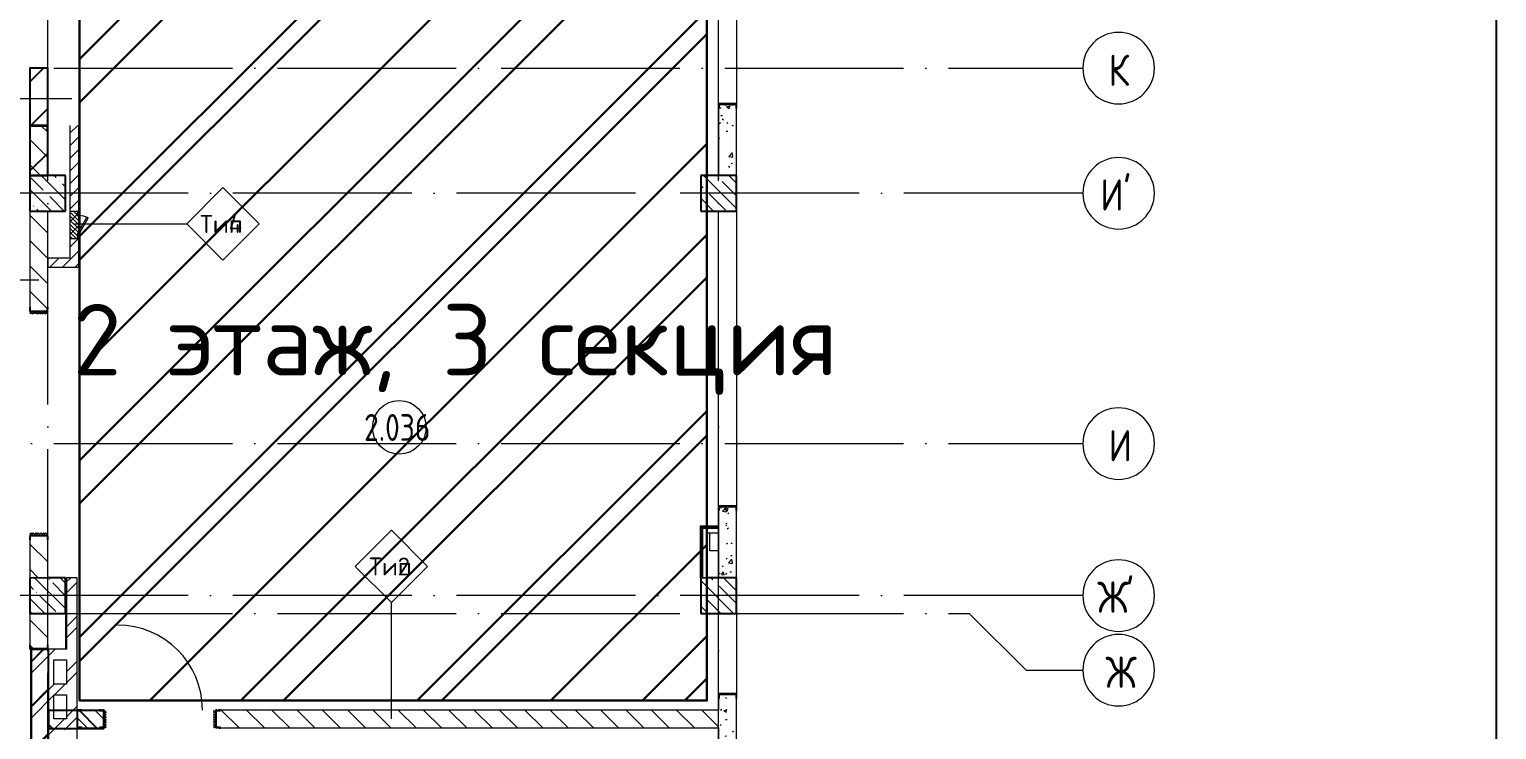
# Model space of a CAD drawing. Header units: millimetres. Extents: x -68946 to 690821, y -552984 to 293768.
# Drawn here: x 173754 to 190155, y -95860 to -88026 of the extents above; entities that cross this region are included whole.
import ezdxf

# ---------------------------------------------------------------- set-up
doc = ezdxf.new("R2010")
doc.units = ezdxf.units.MM
doc.linetypes.add('ADSK_Линия сетки', pattern=[2500, 2000, -250, 0, -250])
for name, color, linetype, lineweight in [('0) блоки', 250, 'Continuous', 25), ('1.2) Стяжка 6 вып.', 30, 'Continuous', 30), ('1.3) Звуко-изол           6 вып.', 90, 'Continuous', 30), ('1.4) Стяжка 6 вып.', 30, 'Continuous', 30), ('A-AREA-____-IDEN', 250, 'Continuous', 9), ('A-DETL-GENF-OTLN', 250, 'Continuous', 5), ('A-DOOR-____-MCUT', 250, 'Continuous', 5), ('A-DOOR-____-OTLN', 250, 'Continuous', 5), ('A-FLOR-____-OTLN', 250, 'Continuous', 9), ('A-WALL-____-IDEN', 250, 'Continuous', 9), ('A-WALL-____-MCUT', 250, 'Continuous', 13), ('A-WALL-____-PATT', 250, 'Continuous', 13), ('A-WALL-FNSH-MCUT', 250, 'Continuous', 13), ('G-____-____-TEXT', 250, 'Continuous', 9), ('I-WALL-____-OTLN', 250, 'Continuous', 9), ('S-COLS-____-MCUT', 250, 'Continuous', 25), ('S-COLS-____-OTLN', 250, 'Continuous', 9), ('S-GRID-____-IDEN', 250, 'Continuous', 9), ('S-GRID-____-OTLN', 250, 'Continuous', 9)]:
    doc.layers.add(name, color=color, linetype=linetype, lineweight=lineweight)
doc.styles.add('GOST Common', font='', dxfattribs={"width": 0.9, "height": 350})
doc.styles.add('ISOCPEUR', font='isocpeur.ttf', dxfattribs={"width": 0.8, "height": 100})
doc.styles.add('ISOCPEUR_3', font='isocpeur.ttf', dxfattribs={"height": 250})
doc.styles.add('ISOCPEUR_6', font='isocpeur.ttf', dxfattribs={"height": 3.5})
doc.styles.get('GOST Common').set_extended_font_data('GOST Common')
pattern_1 = [(135, (28708.77, -120984.93), (-141.42136, -141.42136), [])]
pattern_2 = [(135, (28708.77, -120984.93), (-142.5612, -142.5612), []), (135, (28851.33, -120984.93), (-142.5612, -142.5612), [252.016, -50.403, 3.353, -47.05])]
pattern_3 = [(45, (28708.77, -120984.93), (-251.4472, 251.4472), []), (45, (28708.77, -120603.93), (-251.4472, 251.4472), [])]
pattern_4 = [(50, (28708.77, -120984.93), (364.36793, -31.8783), [38.1, -419.1]), (355, (28708.77, -120984.93), (-70.48585, 382.1133), [30.48, -335.28]), (100.451, (28739.14, -120987.6), (293.885, 350.2334), [32.38, -356.18]), (46.184, (28708.77, -120883.33), (542.1585, -84.0858), [57.15, -628.65]), (96.636, (28753.95, -120890.34), (474.8049, 494.8554), [48.57, -534.27]), (351.184, (28708.8, -120883.33), (474.8102, 494.85), [45.72, -502.92]), (21, (28759.57, -120908.73), (303.22847, -204.53046), [38.1, -419.1]), (326, (28759.57, -120908.73), (123.6039, 368.376), [30.48, -335.28]), (71.451, (28784.84, -120925.78), (426.8341, 163.8427), [32.38, -356.18]), (37.5, (28708.77, -120984.93), (6.17665, 169.11015), [16.764, -314.452, 16.764, -323.596, -336.55]), (37.5, (28708.77, -120984.93), (6.17665, 169.11015), [-671.576, 16.764, -319.786]), (7.5, (28708.77, -120984.93), (133.63888, 200.3615), [16.764, -177.292, 16.764, -306.832, -128.27]), (7.5, (28708.77, -120984.93), (133.63888, 200.3615), [-517.652, 16.764, -111.506]), (327.5, (28595.49, -120984.93), (271.18182, -11.45836), [16.764, -110.236, 16.764, -379.476, -525.78]), (327.5, (28595.49, -120984.93), (271.18182, -11.45836), [-523.24, 16.764, -509.016]), (317.5, (28544.7, -120984.93), (296.2585, 50.85285), [16.764, -148.336, 16.764, -246.38, -373.38]), (317.5, (28544.7, -120984.93), (296.2585, 50.85285), [-428.244, 16.764, -356.616])]
pattern_5 = [(45, (28708.77, -120984.93), (-70.71068, 70.71068), [])]

# ---------------------------------------------------------------- blocks, each defined once
blk = doc.blocks.new('Дверь_СКБ_1Ст_Фрамуга1 - Н_ВВ-9_2_1250x2600h_Лаборантская 2-42764460-АР1_Кладочный план 2 этажа С2и3')
at = {"layer": 'A-DOOR-____-OTLN'}
h = blk.add_hatch(dxfattribs=at)
h.set_pattern_fill('FP_9', color=256, style=0, pattern_type=2)
h.set_pattern_definition([(45, (-446.384, 164.685), (-14.1421, 14.1421), []), (135, (-446.384, 164.685), (-14.1421, -14.1421), [])])
h.paths.add_polyline_path([(-588, 100), (-613, 100), (-613, -100), (-588, -100)])
h = blk.add_hatch(dxfattribs=at)
h.set_pattern_fill('FP_8', color=256, style=0, pattern_type=2)
h.set_pattern_definition([(135, (1676.41, 164.685), (-14.14214, -14.14214), []), (225, (1676.41, 164.685), (14.14214, -14.14214), [])])
h.paths.add_polyline_path([(612, 100), (612, -100), (637, -100), (637, 100)])
at = {"layer": 'A-DOOR-____-OTLN', "color": 255}
blk.add_arc((-463, 100), 950, 360, 90, dxfattribs=at)
blk = doc.blocks.new('Дверь_СКБ_2Ст_Фрамуга2 - Н_ВВ-3_2500x2600h_Учебные помещения_Фрамуга слева-V1-АР1_Кладочный план 2 этажа С2и3')
at = {"layer": 'A-DOOR-____-OTLN'}
h = blk.add_hatch(dxfattribs=at)
h.set_pattern_fill('FP_5', color=256, style=0, pattern_type=2)
h.set_pattern_definition([(45, (-1071.384, 164.685), (-14.1421, 14.1421), []), (135, (-1071.384, 164.685), (-14.1421, -14.1421), [])])
h.paths.add_polyline_path([(-1212, -100), (-1212, 100), (-1237, 99), (-1237, -100)])
h = blk.add_hatch(dxfattribs=at)
h.set_pattern_fill('FP_4', color=256, style=0, pattern_type=2)
h.set_pattern_definition([(135, (1051.41, 164.685), (-14.1421, -14.1421), []), (225, (1051.41, 164.685), (14.1421, -14.1421), [])])
h.paths.add_polyline_path([(1263, -100), (1263, 100), (1238, 100), (1238, -100)])
blk = doc.blocks.new('BSC_Колонна _Прямоугольная - 400x400-V30-АР1_Кладочный план 2 этажа С2и3')
at = {"layer": 'S-COLS-____-OTLN', "lineweight": 5}
h = blk.add_hatch(dxfattribs=at)
h.set_pattern_fill('FP_71', color=256, style=0, pattern_type=2)
h.set_pattern_definition([(135, (-145250, -31125), (-142.5612, -142.5612), []), (135, (-145107.44, -31125), (-142.5612, -142.5612), [252.016, -50.403, 3.353, -47.05])])
h.paths.add_polyline_path([(200, -200), (200, 200), (-200, 200), (-200, -200)])
at = {"layer": 'S-COLS-____-MCUT'}
for p, q in [((200, 200), (-200, 200)), ((-200, 200), (-200, -200)), ((200, -200), (200, 200)), ((-200, -200), (200, -200))]:
    blk.add_line(p, q, dxfattribs=at)
blk = doc.blocks.new('ADSK_КолоннаНесущая_Швеллер_Гнутый_ГОСТ 8278-83 - 200х50х4_таб_1 2-38569602-АР1_Кладочный план 2 этажа С2и3')
at = {"layer": 'S-COLS-____-MCUT'}
for p, q in [((-10.1, 90), (-10.1, -90)), ((-6.1, -90), (-6.1, 90)), ((39.9, 100), (-0.1, 100)), ((-0.1, 96), (39.9, 96)), ((39.9, 96), (39.9, 100)), ((39.9, -96), (-0.1, -96)), ((-0.1, -100), (39.9, -100)), ((39.9, -100), (39.9, -96))]:
    blk.add_line(p, q, dxfattribs=at)
for centre, radius, start, end in [((-0.1, 90), 10, 90, 180), ((-0.1, 90), 6, 90, 180), ((-0.1, -90), 10, 180, 270), ((-0.1, -90), 6, 180, 270)]:
    blk.add_arc(centre, radius, start, end, dxfattribs=at)
blk = doc.blocks.new('ADSK_КолоннаНесущая_Швеллер_Гнутый_ГОСТ 8278-83 - 200х50х4_таб_1 2-V44-АР1_Кладочный план 2 этажа С2и3')
at = {"layer": 'S-COLS-____-MCUT'}
for p, q in [((-6, -90), (-6, 90)), ((0, 96), (40, 96)), ((40, 100), (20, 100)), ((40, 96), (40, 100)), ((40, -96), (0, -96)), ((20, -100), (40, -100)), ((40, -100), (40, -96))]:
    blk.add_line(p, q, dxfattribs=at)
for centre, radius, start, end in [((0, 90), 10, 90, 180), ((0, 90), 6, 90, 180), ((0, -90), 10, 180, 270), ((0, -90), 6, 180, 270)]:
    blk.add_arc(centre, radius, start, end, dxfattribs=at)
blk = doc.blocks.new('ADSK_КолоннаНесущая_Швеллер_Гнутый_ГОСТ 8278-83 - 200х50х4_таб_1 2-V47-АР1_Кладочный план 2 этажа С2и3')
at = {"layer": 'S-COLS-____-MCUT'}
for p, q in [((-10.1, 90), (-10.1, -90)), ((-6.1, -90), (-6.1, 90)), ((39.9, 100), (-0.1, 100)), ((-0.1, 96), (39.9, 96)), ((39.9, 96), (39.9, 100)), ((39.9, -96), (-0.1, -96)), ((-0.1, -100), (39.9, -100)), ((39.9, -100), (39.9, -96))]:
    blk.add_line(p, q, dxfattribs=at)
for centre, radius, start, end in [((-0.1, 90), 10, 90, 180), ((-0.1, 90), 6, 90, 180), ((-0.1, -90), 10, 180, 270), ((-0.1, -90), 6, 180, 270)]:
    blk.add_arc(centre, radius, start, end, dxfattribs=at)
blk = doc.blocks.new('ADSK_КолоннаНесущая_Швеллер_Гнутый_ГОСТ 8278-83 - 200х50х4_таб_1 2-V51-АР1_Кладочный план 2 этажа С2и3')
at = {"layer": 'S-COLS-____-MCUT'}
for p, q in [((-6, -90), (-6, 90)), ((0, 96), (40, 96)), ((40, 100), (20, 100)), ((40, 96), (40, 100)), ((40, -96), (0, -96)), ((0, -100), (40, -100)), ((40, -100), (40, -96))]:
    blk.add_line(p, q, dxfattribs=at)
for centre, radius, start, end in [((0, 90), 10, 92.5388, 180), ((0, 90), 6, 90, 180), ((0, -90), 10, 180, 270), ((0, -90), 6, 180, 270)]:
    blk.add_arc(centre, radius, start, end, dxfattribs=at)
blk = doc.blocks.new('ADSK_КолоннаНесущая_Швеллер_Гнутый_ГОСТ 8278-83 - 200х50х4_таб_1 2-V41-АР1_Кладочный план 2 этажа С2и3')
at = {"layer": 'S-COLS-____-MCUT'}
for p, q in [((-10.1, 90), (-10.1, -90)), ((-6.1, -90), (-6.1, 90)), ((39.9, 100), (-0.1, 100)), ((-0.1, 96), (39.9, 96)), ((39.9, 96), (39.9, 100)), ((39.9, -96), (-0.1, -96)), ((-0.1, -100), (39.9, -100)), ((39.9, -100), (39.9, -96))]:
    blk.add_line(p, q, dxfattribs=at)
for centre, radius, start, end in [((-0.1, 90), 10, 90, 180), ((-0.1, 90), 6, 90, 180), ((-0.1, -90), 10, 180, 270), ((-0.1, -90), 6, 180, 270)]:
    blk.add_arc(centre, radius, start, end, dxfattribs=at)
blk = doc.blocks.new('ADSK_КолоннаНесущая_Швеллер_Гнутый_ГОСТ 8278-83 - 200х50х4_таб_1 2-38815029-АР1_Кладочный план 2 этажа С2и3')
at = {"layer": 'S-COLS-____-MCUT'}
for p, q in [((-6.1, -90), (-6.1, 90)), ((-0.1, 96), (39.9, 96)), ((39.9, 100), (19.9, 100)), ((39.9, 96), (39.9, 100)), ((39.9, -96), (-0.1, -96)), ((19.9, -100), (39.9, -100)), ((39.9, -100), (39.9, -96))]:
    blk.add_line(p, q, dxfattribs=at)
for centre, radius, start, end in [((-0.1, 90), 10, 90, 180), ((-0.1, 90), 6, 90, 180), ((-0.1, -90), 10, 180, 270), ((-0.1, -90), 6, 180, 270)]:
    blk.add_arc(centre, radius, start, end, dxfattribs=at)
blk = doc.blocks.new('ADSK_КолоннаНесущая_Швеллер_Гнутый_ГОСТ 8278-83 - 200х50х4_таб_1 2-38815031-АР1_Кладочный план 2 этажа С2и3')
at = {"layer": 'S-COLS-____-MCUT'}
for p, q in [((-6.1, -90), (-6.1, 90)), ((-0.1, 96), (39.9, 96)), ((39.9, 100), (19.9, 100)), ((39.9, 96), (39.9, 100)), ((39.9, -96), (-0.1, -96)), ((19.9, -100), (39.9, -100)), ((39.9, -100), (39.9, -96))]:
    blk.add_line(p, q, dxfattribs=at)
for centre, radius, start, end in [((-0.1, 90), 10, 90, 180), ((-0.1, 90), 6, 90, 180), ((-0.1, -90), 10, 180, 270), ((-0.1, -90), 6, 180, 270)]:
    blk.add_arc(centre, radius, start, end, dxfattribs=at)
blk = doc.blocks.new('АР_Люк - ЛРС_ВК_300х400_внутренний_RAL 9003-V63-АР1_Кладочный план 2 этажа С2и3')
at = {"layer": 'A-DOOR-____-OTLN'}
h = blk.add_hatch(dxfattribs=at)
h.set_pattern_fill('FP_88', color=256, style=0, pattern_type=2)
h.set_pattern_definition([(45, (125, 0), (-22.6274, 22.6274), [])])
h.paths.add_polyline_path([(275, -50), (275, 50), (-25, 50), (-25, -50)])
at = {"layer": 'A-DETL-GENF-OTLN'}
for p, q in [((275, 50), (-25, 50)), ((-25, 50), (-25, -50)), ((275, -50), (275, 50)), ((-25, -50), (275, -50))]:
    blk.add_line(p, q, dxfattribs=at)
at = {"layer": 'A-DOOR-____-MCUT'}
for p, q in [((20, 50), (-15, 50)), ((-15, 50), (-15, 30)), ((-15, 30), (20, 30)), ((20, 30), (20, 50)), ((48, 155), (38, 138)), ((38, 138), (220, 33)), ((230, 50), (48, 155)), ((220, 33), (230, 50)), ((265, 50), (230, 50)), ((230, 50), (230, 30)), ((230, 30), (265, 30)), ((265, 30), (265, 50))]:
    blk.add_line(p, q, dxfattribs=at)
blk.add_arc((230, 50), 210, 150, 180, dxfattribs=at)
blk = doc.blocks.new('Ось сетки - Круг_Ø8 мм-39983606-АР1_Кладочный план 2 этажа С2и3')
at = {"layer": 'S-GRID-____-IDEN'}
for start, end in [(360, 180), (180, 360)]:
    blk.add_arc((0, 0), 4, start, end, dxfattribs=at)
blk = doc.blocks.new('AAR_СКБ_Марка_Помещения_мал - Номер-28977439-АР1_Кладочный план 2 этажа С2и3')
at = {"layer": 'A-AREA-____-IDEN'}
blk.add_circle((-0.03, 0), 3, dxfattribs=at)
blk = doc.blocks.new('ADSK_Марка_Стена - Типоразмер_ADSK_Марка-30564887-АР1_Кладочный план 2 этажа С2и3')
at = {"layer": 'A-WALL-____-IDEN'}
for p, q in [((-0.16, 4.37), (-4.21, 0.31)), ((3.9, 0.31), (-0.16, 4.37)), ((-4.21, 0.31), (-0.16, -3.74)), ((-0.16, -3.74), (3.9, 0.31))]:
    blk.add_line(p, q, dxfattribs=at)

msp = doc.modelspace()

# ---------------------------------------------------------------- hatches: boundary and pattern name
at = {"layer": '0) блоки'}
h = msp.add_hatch(dxfattribs=at)
h.set_pattern_fill('ANSI31', color=256, scale=111)
h.set_pattern_definition([(45, (16421, -142780.93), (-249.2021, 249.2021), [])])
h.paths.add_polyline_path([(173758.9038, -89659.9336), (173958.9258, -89659.9336), (173958.607, -88459.9342), (173758.5851, -88459.9342)])
h = msp.add_hatch(dxfattribs=at)
h.set_pattern_fill('ANSI31', color=256, scale=111)
h.set_pattern_definition([(45, (16431.18, -149770.93), (-249.2021, 249.2021), [])])
h.paths.add_polyline_path([(173769.0691, -96649.9336), (173969.091, -96649.9336), (173968.7722, -94959.9336), (173768.7503, -94959.9336)])
h = msp.add_hatch(dxfattribs=at)
h.set_pattern_fill('ANSI31', color=256, scale=111, angle=-90)
h.set_pattern_definition([(315, (120143.94, 61691.7), (249.2021, 249.2021), [])])
h.paths.add_polyline_path([(173968.9394, -95646.1954), (173968.9394, -95846.2173), (174584.7722, -95845.8985), (174584.7722, -95645.8766)])
at = {"layer": '1.2) Стяжка 6 вып.', "lineweight": 30}
h = msp.add_hatch(dxfattribs=at)
h.set_pattern_fill('ANSI31', color=256, scale=333)
h.paths.add_polyline_path([(181327.4511, -76149.9347), (174314.52, -76149.9347), (174314.52, -95534.849), (181327.4511, -95534.849)])
at = {"layer": '1.3) Звуко-изол           6 вып.', "lineweight": 30}
h = msp.add_hatch(dxfattribs=at)
h.set_pattern_fill('ANSI31', color=256, scale=500)
h.paths.add_polyline_path([(181327.4511, -76149.9347), (174314.52, -76149.9347), (174314.52, -95534.849), (181327.4511, -95534.849)])
at = {"layer": '1.4) Стяжка 6 вып.', "lineweight": 30}
h = msp.add_hatch(dxfattribs=at)
h.set_pattern_fill('ANSI32', color=256, scale=333)
h.paths.add_polyline_path([(181327.4511, -76149.9347), (174314.52, -76149.9347), (174314.52, -95534.849), (181327.4511, -95534.849)])
at = {"layer": 'A-WALL-____-PATT', "lineweight": 15}
h = msp.add_hatch(dxfattribs=at)
h.set_pattern_fill('FP_83', color=256, style=0, pattern_type=2)
h.set_pattern_definition(pattern_4)
h.paths.add_polyline_path([(181658.7503, -89659.9342), (181658.7503, -88859.9347), (181458.7503, -88859.9347), (181458.7503, -89659.9342)])
h.paths.add_polyline_path([(181458.7503, -87159.9347), (181658.7503, -87159.9347), (181658.7503, -86459.9347), (181458.7503, -86459.9347)])
h.paths.add_polyline_path([(181658.7503, -85559.9347), (181658.7503, -85159.9342), (181458.7503, -85159.9342), (181458.7503, -85559.9347)])
h = msp.add_hatch(dxfattribs=at)
h.set_pattern_fill('FP_1', color=256, style=0, pattern_type=2)
h.set_pattern_definition(pattern_1)
h.paths.add_polyline_path([(173758.7722, -89659.9336), (173958.5851, -89659.9336), (173958.5851, -89099.9336), (173758.5851, -89099.9336), (173758.5851, -89659.9336)])
h = msp.add_hatch(dxfattribs=at)
h.set_pattern_fill('FP_16', color=94, style=0, pattern_type=2)
h.set_pattern_definition(pattern_5)
h.paths.add_polyline_path([(174207.7722, -90684.9342), (174307.7722, -90684.9342), (174307.7722, -90354.9342), (174287.7722, -90354.9342), (174287.7722, -90319.9342), (174307.7722, -90319.9342), (174290.4517, -90309.9342), (174307.7722, -90279.9342), (174307.7722, -90109.9342), (174287.7722, -90109.9342), (174287.7722, -90074.9342), (174307.7722, -90074.9342), (174307.7722, -89099.9336), (174207.7722, -89099.9336), (174207.7722, -90584.9342)])
h = msp.add_hatch(dxfattribs=at)
h.set_pattern_fill('FP_1', color=256, style=0, pattern_type=2)
h.set_pattern_definition(pattern_1)
h.paths.add_polyline_path([(173758.7503, -94159.9342), (173958.5851, -94159.9342), (173958.5851, -93684.9352), (173758.7503, -93684.9352), (173758.7503, -93714.9352)])
h.paths.add_polyline_path([(173958.5851, -91184.9352), (173958.5851, -90059.9342), (173758.7503, -90059.9342), (173758.7503, -91184.9352)])
h = msp.add_hatch(dxfattribs=at)
h.set_pattern_fill('FP_16', color=94, style=0, pattern_type=2)
h.set_pattern_definition(pattern_5)
h.paths.add_polyline_path([(174207.7722, -90684.9342), (174207.7722, -90584.9342), (173958.7722, -90584.9342), (173958.7722, -90684.9342)])
h = msp.add_hatch(dxfattribs=at)
h.set_pattern_fill('FP_83', color=256, style=0, pattern_type=2)
h.set_pattern_definition(pattern_4)
h.paths.add_polyline_path([(181458.7503, -94159.9342), (181658.7503, -94159.9342), (181658.7503, -93359.9347), (181458.7503, -93359.9347)])
h = msp.add_hatch(dxfattribs=at)
h.set_pattern_fill('FP_12', color=256, style=0, pattern_type=2)
h.set_pattern_definition(pattern_3)
h.paths.add_polyline_path([(174168.7722, -96639.9336), (174288.7722, -96639.9336), (174288.7722, -94159.9336), (174168.7722, -94159.9336), (174168.7722, -96519.9336)])
h = msp.add_hatch(dxfattribs=at)
h.set_pattern_fill('FP_1', color=256, style=0, pattern_type=2)
h.set_pattern_definition(pattern_1)
h.paths.add_polyline_path([(173958.5851, -94959.9336), (173958.5851, -94559.9342), (173758.5851, -94559.9342), (173758.5851, -94959.9336), (173778.7722, -94959.9336)])
h = msp.add_hatch(dxfattribs=at)
h.set_pattern_fill('FP_12', color=256, style=0, pattern_type=2)
h.set_pattern_definition(pattern_3)
h.paths.add_polyline_path([(174168.7722, -95079.9336), (174168.7722, -94959.9336), (173778.7722, -94959.9336), (173778.7722, -95079.9336), (174028.7722, -95079.9336)])
h = msp.add_hatch(dxfattribs=at)
h.set_pattern_fill('FP_12', color=256, style=0, pattern_type=2)
h.set_pattern_definition(pattern_3)
h.paths.add_polyline_path([(174028.7722, -96639.9336), (174028.7722, -95079.9336), (173778.7722, -95079.9336), (173778.7722, -96639.9336), (173958.5851, -96639.9336)])
h = msp.add_hatch(dxfattribs=at)
h.set_pattern_fill('FP_12', color=256, style=0, pattern_type=2)
h.set_pattern_definition(pattern_3)
h.paths.add_polyline_path([(174028.7722, -95469.9336), (174168.7722, -95469.9336), (174168.7722, -95349.9336), (174028.7722, -95349.9336)])
h = msp.add_hatch(dxfattribs=at)
h.set_pattern_fill('FP_83', color=256, style=0, pattern_type=2)
h.set_pattern_definition(pattern_4)
h.paths.add_polyline_path([(181658.7503, -98659.9342), (181658.7503, -97859.9347), (181458.7503, -97859.9347), (181458.7503, -98659.9342)])
h.paths.add_polyline_path([(181458.7503, -96159.9347), (181658.7503, -96159.9347), (181658.7503, -95459.9347), (181458.7503, -95459.9347), (181458.7503, -95839.9347)])
h = msp.add_hatch(dxfattribs=at)
h.set_pattern_fill('FP_12', color=256, style=0, pattern_type=2)
h.set_pattern_definition(pattern_3)
h.paths.add_polyline_path([(174168.7722, -95859.9336), (174168.7722, -95739.9336), (174028.7722, -95739.9336), (174028.7722, -95859.9336)])
h = msp.add_hatch(dxfattribs=at)
h.set_pattern_fill('FP_1', color=256, style=0, pattern_type=2)
h.set_pattern_definition(pattern_1)
h.paths.add_polyline_path([(180624.5137, -95839.9347), (181458.7503, -95839.9347), (181458.7503, -95639.9347), (175838.7722, -95639.9347), (175838.7722, -95839.9347), (179200.0408, -95839.9347)])
h.paths.add_polyline_path([(174588.7722, -95839.9347), (174588.7722, -95639.9347), (174288.7722, -95639.9347), (174288.7722, -95839.9347), (174558.7722, -95839.9347)])
at = {"layer": 'S-COLS-____-OTLN', "lineweight": 5}
h = msp.add_hatch(dxfattribs=at)
h.set_pattern_fill('FP_40', color=256, style=0, pattern_type=2)
h.set_pattern_definition(pattern_2)
h.paths.add_polyline_path([(181258.7722, -90059.9342), (181658.7722, -90059.9342), (181658.7722, -89659.9342), (181258.7722, -89659.9342)])
h = msp.add_hatch(dxfattribs=at)
h.set_pattern_fill('FP_40', color=256, style=0, pattern_type=2)
h.set_pattern_definition(pattern_2)
h.paths.add_polyline_path([(174158.7722, -94559.9342), (174158.7722, -94159.9342), (173758.7722, -94159.9342), (173758.7722, -94559.9342)])
h = msp.add_hatch(dxfattribs=at)
h.set_pattern_fill('FP_40', color=256, style=0, pattern_type=2)
h.set_pattern_definition(pattern_2)
h.paths.add_polyline_path([(181658.7722, -94559.9342), (181658.7722, -94159.9342), (181258.7722, -94159.9342), (181258.7722, -94559.9342)])

# ---------------------------------------------------------------- linework, layer by layer
at = {"color": 1}
msp.add_lwpolyline([(190155.0591, -52485.6421), (142508.7722, -52485.6421), (142508.7722, -125419.5315), (190155.0591, -125419.5315)], close=True, dxfattribs=at)
at = {"layer": '0) блоки'}
for points in [[(173758.9038, -89659.9336), (173958.9258, -89659.9336), (173958.607, -88459.9342), (173758.5851, -88459.9342)], [(173769.0691, -96649.9336), (173969.091, -96649.9336), (173968.7722, -94959.9336), (173768.7503, -94959.9336)], [(173968.9394, -95646.1954), (173968.9394, -95846.2173), (174584.7722, -95845.8985), (174584.7722, -95645.8766)]]:
    msp.add_lwpolyline(points, close=True, dxfattribs=at)
at = {"layer": '1.2) Стяжка 6 вып.', "lineweight": 30}
msp.add_lwpolyline([(181327.4511, -76149.9347), (174314.52, -76149.9347), (174314.52, -95534.849), (181327.4511, -95534.849)], close=True, dxfattribs=at)
at = {"layer": 'A-FLOR-____-OTLN'}
for p, q in [((181358.7732, -93859.8148), (181358.7722, -93659.8148)), ((181458.7503, -93859.8148), (181358.7732, -93859.8148)), ((173958.9375, -94959.9336), (173958.9375, -94559.9347)), ((174158.7503, -94559.9347), (174158.7503, -94959.9336))]:
    msp.add_line(p, q, dxfattribs=at)
at = {"layer": 'A-WALL-____-IDEN'}
for p, q in [((174228.7722, -88803.9898), (172254.2614, -88803.9898)), ((174257.7722, -90201.9711), (175512.1472, -90201.9711)), ((173858.5851, -90831.8308), (172254.2614, -90831.8308)), ((177800.3572, -95739.9347), (177800.3572, -94438.6847))]:
    msp.add_line(p, q, dxfattribs=at)
at = {"layer": 'A-WALL-____-MCUT', "color": 7, "lineweight": 15}
for p, q in [((181458.7503, -88859.9347), (181458.7503, -89659.9342)), ((181658.7503, -88859.9347), (181458.7503, -88859.9347)), ((181658.7503, -89659.9342), (181658.7503, -88859.9347)), ((173758.5851, -89099.9336), (173758.5851, -89659.9336)), ((173958.5851, -89659.9336), (173958.5851, -89099.9336)), ((181458.7503, -89659.9342), (181658.7503, -89659.9342)), ((173758.7503, -90059.9342), (173758.7503, -91184.9352)), ((173958.5851, -91154.9352), (173958.5851, -90059.9342)), ((181458.7503, -93359.9347), (181458.7503, -94159.9342)), ((181658.7503, -93359.9347), (181458.7503, -93359.9347)), ((181658.7503, -94159.9342), (181658.7503, -93359.9347)), ((173758.7503, -93684.9352), (173758.7503, -94159.9342)), ((173958.5851, -94159.9342), (173958.5851, -93714.9352)), ((174168.7722, -94159.9336), (174168.7722, -94959.9336)), ((174288.7722, -94159.9336), (174168.7722, -94159.9336)), ((174288.7722, -95639.9347), (174288.7722, -94159.9336)), ((181458.7503, -94159.9342), (181658.7503, -94159.9342)), ((173758.5851, -94559.9342), (173758.5851, -94959.9336)), ((173958.5851, -94559.9342), (173758.5851, -94559.9342)), ((173958.5851, -94959.9336), (173958.5851, -94559.9342)), ((173758.5851, -94959.9336), (173778.7722, -94959.9336)), ((173778.7722, -94959.9336), (173778.7722, -96639.9336)), ((174168.7722, -94959.9336), (173958.5851, -94959.9336)), ((174028.7722, -95349.9336), (174028.7722, -95079.9336)), ((174028.7722, -95079.9336), (174168.7722, -95079.9336)), ((174168.7722, -95079.9336), (174168.7722, -95349.9336)), ((174168.7722, -95349.9336), (174028.7722, -95349.9336)), ((174028.7722, -95739.9336), (174028.7722, -95469.9336)), ((174028.7722, -95469.9336), (174168.7722, -95469.9336)), ((174168.7722, -95469.9336), (174168.7722, -95739.9336)), ((181458.7503, -95459.9347), (181458.7503, -95639.9347)), ((181658.7503, -95459.9347), (181458.7503, -95459.9347)), ((181658.7503, -96159.9347), (181658.7503, -95459.9347)), ((174168.7722, -95739.9336), (174028.7722, -95739.9336)), ((174558.7722, -95639.9347), (174288.7722, -95639.9347)), ((181458.7503, -95639.9347), (175868.7722, -95639.9347)), ((174288.7722, -95839.9347), (174558.7722, -95839.9347)), ((174288.7722, -96639.9336), (174288.7722, -95839.9347)), ((175868.7722, -95839.9347), (181458.7503, -95839.9347)), ((181458.7503, -95839.9347), (181458.7503, -96159.9347))]:
    msp.add_line(p, q, dxfattribs=at)
at = {"layer": 'A-WALL-____-MCUT', "color": 84, "lineweight": 15}
for p, q in [((174207.7722, -89099.9336), (174207.7722, -90584.9342)), ((174307.7722, -90074.9342), (174307.7722, -89099.9336)), ((174307.7722, -90279.9342), (174307.7722, -90109.9342)), ((174307.7722, -90684.9342), (174307.7722, -90354.9342)), ((174207.7722, -90584.9342), (173958.7722, -90584.9342)), ((173958.7722, -90584.9342), (173958.7722, -90684.9342)), ((173958.7722, -90684.9342), (174307.7722, -90684.9342))]:
    msp.add_line(p, q, dxfattribs=at)
at = {"layer": 'A-WALL-____-MCUT', "color": 42, "lineweight": 15}
for p, q in [((181264.2503, -93597.3148), (181264.2503, -94159.9336)), ((181458.7503, -93597.3148), (181264.2503, -93597.3148)), ((181258.7722, -94159.9336), (181326.7503, -94159.9336))]:
    msp.add_line(p, q, dxfattribs=at)
at = {"layer": 'A-WALL-____-MCUT', "color": 30, "lineweight": 15}
for p, q in [((181276.7503, -93609.8148), (181276.7503, -94159.9336)), ((181458.7503, -93609.8148), (181276.7503, -93609.8148)), ((181326.7503, -94159.9336), (181326.7503, -93659.8148)), ((181326.7503, -93659.8148), (181458.7503, -93659.8148))]:
    msp.add_line(p, q, dxfattribs=at)
at = {"layer": 'A-WALL-____-MCUT', "lineweight": 15}
for p, q in [((173758.7503, -94159.9342), (173958.5851, -94159.9342)), ((173778.7722, -94959.9336), (173958.5851, -94959.9336)), ((174288.7722, -95639.9347), (174288.7722, -95839.9347)), ((181458.7503, -95839.9347), (181458.7503, -95639.9347))]:
    msp.add_line(p, q, dxfattribs=at)
at = {"layer": 'A-WALL-FNSH-MCUT', "lineweight": 15}
for p, q in [((181251.7503, -93584.8148), (181251.7503, -94159.9336)), ((181458.7503, -93584.8148), (181251.7503, -93584.8148)), ((181251.7503, -94159.9336), (181258.7722, -94159.9336))]:
    msp.add_line(p, q, dxfattribs=at)
at = {"layer": 'I-WALL-____-OTLN', "lineweight": 15}
for p, q in [((181458.7503, -88859.9347), (181458.7503, -87159.9347)), ((181658.7503, -87159.9347), (181658.7503, -88859.9347)), ((181458.7503, -93359.9347), (181458.7503, -90059.9342)), ((181658.7503, -90059.9342), (181658.7503, -93359.9347)), ((181458.7503, -95459.9347), (181458.7503, -94559.9342)), ((181658.7503, -94559.9342), (181658.7503, -95459.9347))]:
    msp.add_line(p, q, dxfattribs=at)
at = {"layer": 'S-COLS-____-MCUT'}
for p, q in [((181658.7722, -89659.9342), (181258.7722, -89659.9342)), ((181258.7722, -89659.9342), (181258.7722, -90059.9342)), ((181658.7722, -90059.9342), (181658.7722, -89659.9342)), ((181258.7722, -90059.9342), (181658.7722, -90059.9342)), ((173758.7722, -94159.9342), (173758.7722, -94559.9342)), ((174158.7722, -94159.9342), (173958.5851, -94159.9342)), ((174158.7722, -94559.9342), (174158.7722, -94159.9342)), ((181258.7722, -94159.9342), (181258.7722, -94559.9342)), ((181658.7722, -94159.9342), (181326.7503, -94159.9342)), ((181658.7722, -94559.9342), (181658.7722, -94159.9342)), ((173758.7722, -94559.9342), (174158.7722, -94559.9342)), ((181258.7722, -94559.9342), (181658.7722, -94559.9342))]:
    msp.add_line(p, q, dxfattribs=at)
at = {"layer": 'S-COLS-____-OTLN'}
for p, q in [((173958.5851, -94159.9342), (173758.7722, -94159.9342)), ((181264.2503, -94159.9342), (181258.7722, -94159.9342)), ((181276.7503, -94159.9342), (181264.2503, -94159.9342)), ((181326.7503, -94159.9342), (181276.7503, -94159.9342))]:
    msp.add_line(p, q, dxfattribs=at)
at = {"layer": 'S-GRID-____-OTLN', "linetype": 'ADSK_Линия сетки'}
for p, q in [((173958.7722, -124723.7741), (173958.7722, -59782.9296)), ((181458.7722, -124723.7741), (181458.7722, -59782.9296)), ((94022.7944, -88459.9342), (185529.6518, -88459.9342)), ((185529.6518, -89859.9342), (128028.7722, -89859.9342)), ((94022.7944, -92659.9342), (185529.6518, -92659.9342)), ((185529.6518, -94359.9342), (128028.7722, -94359.9342)), ((94022.7944, -94559.9342), (184259.6518, -94559.9342))]:
    msp.add_line(p, q, dxfattribs=at)
at = {"layer": 'S-GRID-____-OTLN'}
for p, q in [((184259.6518, -94559.9342), (184894.6518, -95194.9342)), ((184894.6518, -95194.9342), (185529.6518, -95194.9342))]:
    msp.add_line(p, q, dxfattribs=at)

# ---------------------------------------------------------------- block references
at = {"layer": 'A-AREA-____-IDEN', "xscale": 99.99999999999993, "yscale": 99.99999999999993, "zscale": 99.99999999999993}
msp.add_blockref('AAR_СКБ_Марка_Помещения_мал - Номер-28977439-АР1_Кладочный план 2 этажа С2и3', (177891.9303, -92478.2406), dxfattribs=at)
at = {"layer": 'A-DOOR-____-OTLN', "color": 250, "rotation": 270}
msp.add_blockref('АР_Люк - ЛРС_ВК_300х400_внутренний_RAL 9003-V63-АР1_Кладочный план 2 этажа С2и3', (174257.7722, -90089.9342), dxfattribs=at)
at = {"layer": 'A-DOOR-____-OTLN', "color": 255, "rotation": 90}
msp.add_blockref('Дверь_СКБ_2Ст_Фрамуга2 - Н_ВВ-3_2500x2600h_Учебные помещения_Фрамуга слева-V1-АР1_Кладочный план 2 этажа С2и3', (173858.5851, -92447.4352), dxfattribs=at)
at = {"layer": 'A-DOOR-____-OTLN', "color": 255}
msp.add_blockref('Дверь_СКБ_1Ст_Фрамуга1 - Н_ВВ-9_2_1250x2600h_Лаборантская 2-42764460-АР1_Кладочный план 2 этажа С2и3', (175201.2722, -95739.9347), dxfattribs=at)
at = {"layer": 'A-WALL-____-IDEN', "xscale": 99.99999999999993, "yscale": 99.99999999999993, "zscale": 99.99999999999993}
for p in [(175933.4891, -90233.2211), (177815.9822, -94064.2178)]:
    msp.add_blockref('ADSK_Марка_Стена - Типоразмер_ADSK_Марка-30564887-АР1_Кладочный план 2 этажа С2и3', p, dxfattribs=at)
at = {"layer": 'S-COLS-____-OTLN'}
for name, p, rotation in [('ADSK_КолоннаНесущая_Швеллер_Гнутый_ГОСТ 8278-83 - 200х50х4_таб_1 2-38569602-АР1_Кладочный план 2 этажа С2и3', (181558.7503, -88870.0347), 269.9999999999649), ('ADSK_КолоннаНесущая_Швеллер_Гнутый_ГОСТ 8278-83 - 200х50х4_таб_1 2-V47-АР1_Кладочный план 2 этажа С2и3', (173858.5851, -89110.0332), 269.9999999999995), ('ADSK_КолоннаНесущая_Швеллер_Гнутый_ГОСТ 8278-83 - 200х50х4_таб_1 2-V44-АР1_Кладочный план 2 этажа С2и3', (173858.5851, -91174.8347), 90.00000000000044), ('ADSK_КолоннаНесущая_Швеллер_Гнутый_ГОСТ 8278-83 - 200х50х4_таб_1 2-38569602-АР1_Кладочный план 2 этажа С2и3', (181558.7503, -93370.0347), 269.9999999999649), ('ADSK_КолоннаНесущая_Швеллер_Гнутый_ГОСТ 8278-83 - 200х50х4_таб_1 2-V51-АР1_Кладочный план 2 этажа С2и3', (173858.7503, -93695.0352), 269.9999999999995), ('ADSK_КолоннаНесущая_Швеллер_Гнутый_ГОСТ 8278-83 - 200х50х4_таб_1 2-V41-АР1_Кладочный план 2 этажа С2и3', (173858.7503, -94949.8336), 90.00000000000044), ('ADSK_КолоннаНесущая_Швеллер_Гнутый_ГОСТ 8278-83 - 200х50х4_таб_1 2-38569602-АР1_Кладочный план 2 этажа С2и3', (181558.7503, -95470.0347), 269.9999999999649), ('ADSK_КолоннаНесущая_Швеллер_Гнутый_ГОСТ 8278-83 - 200х50х4_таб_1 2-38815029-АР1_Кладочный план 2 этажа С2и3', (174578.6722, -95739.9347), 180)]:
    msp.add_blockref(name, p, dxfattribs=dict(at, rotation=rotation))
for name, p in [('BSC_Колонна _Прямоугольная - 400x400-V30-АР1_Кладочный план 2 этажа С2и3', (173958.7722, -89859.9342)), ('ADSK_КолоннаНесущая_Швеллер_Гнутый_ГОСТ 8278-83 - 200х50х4_таб_1 2-V47-АР1_Кладочный план 2 этажа С2и3', (174299.2875, -95739.9347)), ('ADSK_КолоннаНесущая_Швеллер_Гнутый_ГОСТ 8278-83 - 200х50х4_таб_1 2-38815031-АР1_Кладочный план 2 этажа С2и3', (175848.8722, -95739.9347))]:
    msp.add_blockref(name, p, dxfattribs=at)
at = {"layer": 'S-GRID-____-IDEN', "xscale": 99.99999999999993, "yscale": 99.99999999999993, "zscale": 99.99999999999993}
for p, rotation in [((185929.6518, -88459.9342), 269.9999999999994), ((185929.6518, -89859.9342), 89.99999999999982), ((185929.6518, -92659.9342), 269.9999999999994), ((185929.6518, -94359.9342), 89.99999999999982), ((185929.6518, -95194.9342), 269.9999999999994)]:
    msp.add_blockref('Ось сетки - Круг_Ø8 мм-39983606-АР1_Кладочный план 2 этажа С2и3', p, dxfattribs=dict(at, rotation=rotation))

# ---------------------------------------------------------------- texts
at = {"layer": 'A-AREA-____-IDEN', "insert": (177495.1911, -92329.5808), "char_height": 300, "width": 654.177, "attachment_point": 1, "style": 'ISOCPEUR'}
msp.add_mtext('2.036', dxfattribs=at)
at = {"layer": 'A-WALL-____-IDEN', "char_height": 200, "attachment_point": 1, "style": 'ISOCPEUR_3'}
for s, insert, width in [('Тип', (175662.1083, -90103.5525), 387.215062), (' 4', (175981.5927, -90103.5525), 246.91975), ('Тип', (177551.6013, -93934.5492), 387.215062), (' 2', (177871.0857, -93934.5492), 230.084312)]:
    msp.add_mtext(s, dxfattribs=dict(at, insert=insert, width=width))
at = {"layer": 'G-____-____-TEXT', "color": 7, "insert": (174238.979, -91097.8934), "char_height": 800, "width": 18169.734652, "attachment_point": 1, "style": 'ISOCPEUR_6'}
msp.add_mtext('2 этаж, 3 секция', dxfattribs=at)
at = {"layer": 'S-GRID-____-IDEN', "color": 18, "true_color": 0x000000, "char_height": 350, "attachment_point": 1, "style": 'GOST Common'}
for s, insert, width in [('\\fGOST Common|b0|i0|c204|p34|;\\W.9;К', (185816.3289, -88307.3472), 310.253062), ('\\fGOST Common|b0|i0|c204|p34|;\\W.9;И', (185724.3747, -89702.7086), 310.253062), ("\\fGOST Common|b0|i0|c204|p34|;\\W.9;'", (185980.359, -89702.7086), 137.088562), ('\\fGOST Common|b0|i0|c204|p34|;\\W.9;И', (185816.3289, -92507.3472), 310.253062), ("\\fGOST Common|b0|i0|c204|p34|;\\W.9;'", (186012.9934, -94202.7086), 137.088562), ('\\fGOST Common|b0|i0|c204|p34|;\\W.9;Ж', (185691.5247, -94202.7086), 389.620125), ('\\fGOST Common|b0|i0|c204|p34|;\\W.9;Ж', (185783.4789, -95042.3472), 389.620125)]:
    msp.add_mtext(s, dxfattribs=dict(at, insert=insert, width=width))

doc.saveas('drawing.dxf')
